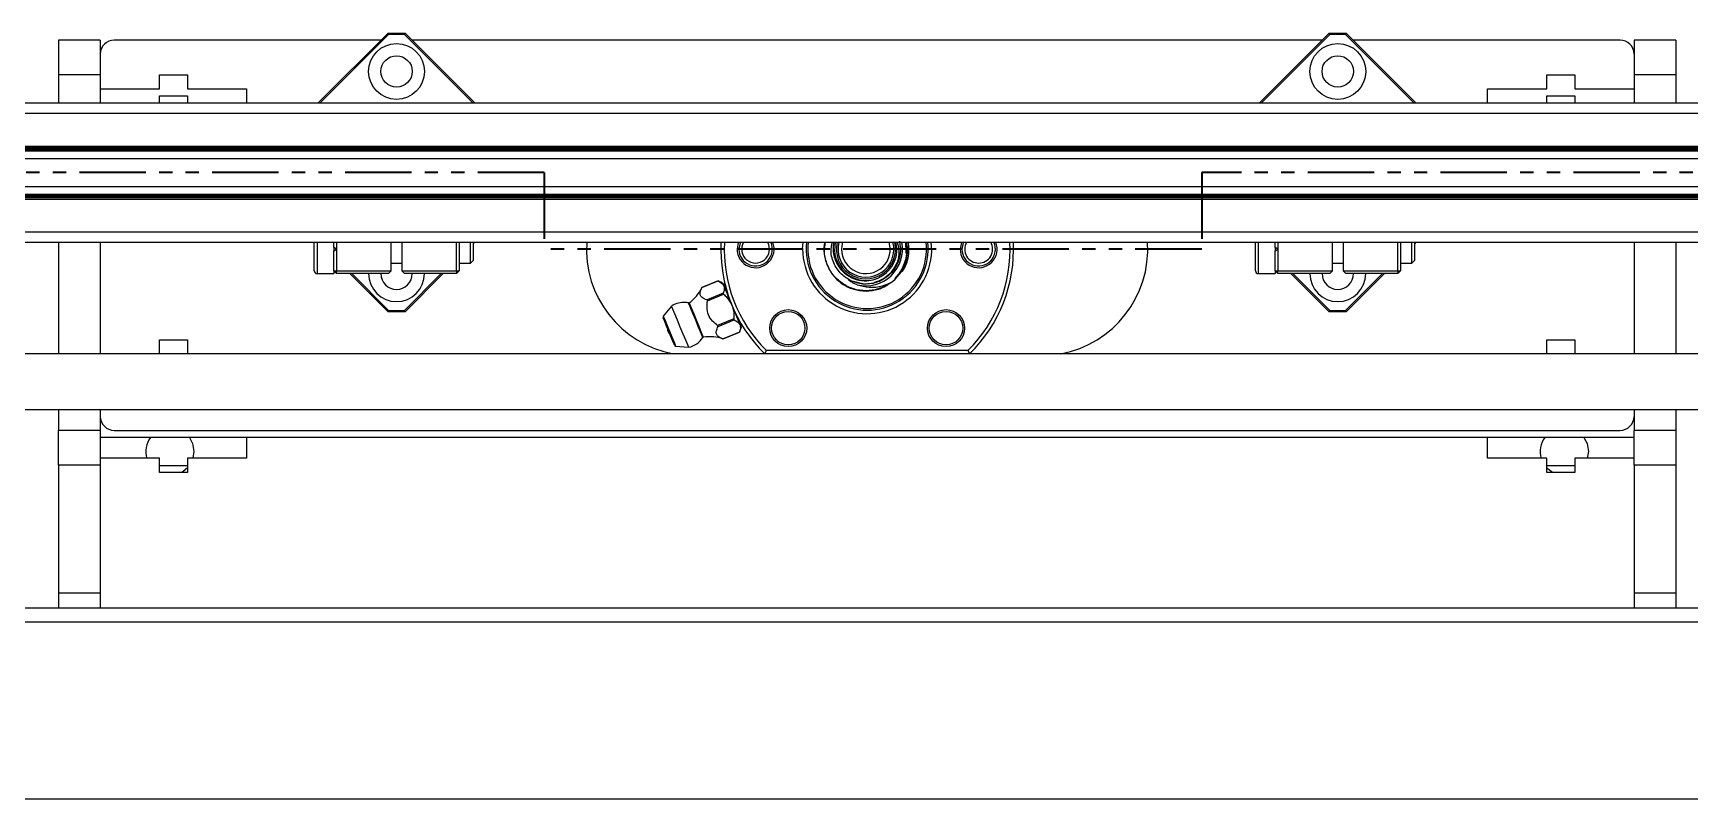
# Model space of a CAD drawing. Header units: millimetres. Extents: x -300 to 1184, y 5 to 1469.
# Drawn here: x 281.3 to 439.7, y 1016.7 to 1089.9 of the extents above; entities that cross this region are included whole.
import ezdxf

# ---------------------------------------------------------------- set-up
doc = ezdxf.new("R2010")
doc.units = ezdxf.units.MM
doc.linetypes.add('PHANTOM', pattern=[12.7, 6.35, -1.27, 1.27, -1.27, 1.27, -1.27])

msp = doc.modelspace()

# ---------------------------------------------------------------- linework, layer by layer
at = {"color": 7, "linetype": 'Continuous', "lineweight": 25}
for p, q in [((308.58, 1083.28), (315.25, 1089.94)), ((315.3, 1089.81), (315.25, 1089.94)), ((315.25, 1089.94), (316.87, 1089.94)), ((316.87, 1089.94), (316.81, 1089.81)), ((316.87, 1089.94), (323.53, 1083.28)), ((398.58, 1083.28), (405.25, 1089.94)), ((405.25, 1089.94), (406.87, 1089.94)), ((405.3, 1089.81), (405.25, 1089.94)), ((406.87, 1089.94), (406.81, 1089.81)), ((406.87, 1089.94), (413.53, 1083.28)), ((287.72, 1089.28), (283.72, 1089.28)), ((283.72, 1089.28), (283.72, 1085.94)), ((287.72, 1089.28), (287.72, 1085.94)), ((314.58, 1089.28), (289.06, 1089.28)), ((315.3, 1089.81), (308.77, 1083.28)), ((316.81, 1089.81), (315.3, 1089.81)), ((323.34, 1083.28), (316.81, 1089.81)), ((404.58, 1089.28), (317.53, 1089.28)), ((405.3, 1089.81), (398.77, 1083.28)), ((406.81, 1089.81), (405.3, 1089.81)), ((413.34, 1083.28), (406.81, 1089.81)), ((433.06, 1089.28), (407.53, 1089.28)), ((438.39, 1089.28), (434.39, 1089.28)), ((434.39, 1089.28), (434.39, 1085.94)), ((438.39, 1089.28), (438.39, 1085.94)), ((287.72, 1085.94), (283.72, 1085.94)), ((283.72, 1085.94), (283.72, 1083.28)), ((287.72, 1085.94), (287.72, 1083.28)), ((293.39, 1085.94), (296.06, 1085.94)), ((293.39, 1084.61), (293.39, 1085.94)), ((296.06, 1085.94), (296.06, 1084.61)), ((426.06, 1085.94), (428.72, 1085.94)), ((426.06, 1084.61), (426.06, 1085.94)), ((428.72, 1085.94), (428.72, 1084.61)), ((438.39, 1085.94), (434.39, 1085.94)), ((434.39, 1085.94), (434.39, 1083.28)), ((438.39, 1085.94), (438.39, 1083.28)), ((287.72, 1084.61), (293.39, 1084.61)), ((293.39, 1083.94), (296.06, 1083.94)), ((293.39, 1083.28), (293.39, 1083.94)), ((296.06, 1084.61), (301.72, 1084.61)), ((296.06, 1083.94), (296.06, 1083.28)), ((301.72, 1084.61), (301.72, 1083.28)), ((420.39, 1083.28), (420.39, 1084.61)), ((420.39, 1084.61), (426.06, 1084.61)), ((426.06, 1083.94), (428.72, 1083.94)), ((426.06, 1083.28), (426.06, 1083.94)), ((428.72, 1084.61), (434.39, 1084.61)), ((428.72, 1083.94), (428.72, 1083.28)), ((209.06, 1082.28), (513.06, 1082.28)), ((242.56, 1083.28), (479.55, 1083.28)), ((209.06, 1079.14), (513.06, 1079.14)), ((209.06, 1079.01), (513.06, 1079.01)), ((209.06, 1078.88), (513.06, 1078.88)), ((209.06, 1078.81), (513.06, 1078.81)), ((209.06, 1078.68), (513.06, 1078.68)), ((209.06, 1077.95), (513.06, 1077.95)), ((209.06, 1075.27), (513.06, 1075.27)), ((209.06, 1074.54), (513.06, 1074.54)), ((209.06, 1074.41), (513.06, 1074.41)), ((209.06, 1074.34), (513.06, 1074.34)), ((209.06, 1074.21), (513.06, 1074.21)), ((209.06, 1074.08), (513.06, 1074.08)), ((209.06, 1070.94), (513.06, 1070.94)), ((222.39, 1069.94), (499.72, 1069.94)), ((283.72, 1069.94), (283.72, 1059.28)), ((287.72, 1069.94), (287.72, 1059.28)), ((308.19, 1067.21), (308.19, 1069.94)), ((310.06, 1069.43), (310.06, 1069.94)), ((310.06, 1069.43), (310.06, 1069.12)), ((310.32, 1069.28), (310.06, 1069.43)), ((310.32, 1069.94), (310.32, 1069.28)), ((315.56, 1067.21), (315.56, 1069.94)), ((316.56, 1069.94), (316.56, 1067.21)), ((321.79, 1067.21), (321.79, 1069.94)), ((322.06, 1069.94), (322.06, 1067.21)), ((323.13, 1067.94), (323.13, 1069.94)), ((323.53, 1069.94), (323.39, 1069.8)), ((323.39, 1069.94), (323.39, 1068.2)), ((354.89, 1069.28), (354.93, 1069.94)), ((363.27, 1069.41), (363.17, 1069.94)), ((364.26, 1069.47), (364.17, 1070.05)), ((364.99, 1069.94), (365.01, 1069.86)), ((398.19, 1067.21), (398.19, 1069.94)), ((400.06, 1069.43), (400.06, 1069.94)), ((400.06, 1069.43), (400.06, 1069.12)), ((400.32, 1069.28), (400.06, 1069.43)), ((400.32, 1069.94), (400.32, 1069.28)), ((405.56, 1067.21), (405.56, 1069.94)), ((406.56, 1069.94), (406.56, 1067.21)), ((411.79, 1067.21), (411.79, 1069.94)), ((412.06, 1069.94), (412.06, 1067.21)), ((413.13, 1067.94), (413.13, 1069.94)), ((413.53, 1069.94), (413.39, 1069.8)), ((413.39, 1069.94), (413.39, 1068.2)), ((434.39, 1069.94), (434.39, 1059.28)), ((438.39, 1069.94), (438.39, 1059.28)), ((310.06, 1069.12), (310.32, 1069.28)), ((310.06, 1067.21), (310.06, 1069.12)), ((310.32, 1069.28), (310.32, 1067.21)), ((315.56, 1067.94), (316.56, 1067.94)), ((322.06, 1067.94), (323.13, 1067.94)), ((323.13, 1067.94), (323.39, 1068.2)), ((400.06, 1069.12), (400.32, 1069.28)), ((400.06, 1067.21), (400.06, 1069.12)), ((400.32, 1069.28), (400.32, 1067.21)), ((405.56, 1067.94), (406.56, 1067.94)), ((412.06, 1067.94), (413.13, 1067.94)), ((413.13, 1067.94), (413.39, 1068.2)), ((308.46, 1066.94), (310.06, 1066.94)), ((310.06, 1067.21), (310.06, 1066.94)), ((310.06, 1067.21), (310.32, 1067.21)), ((310.06, 1067.21), (310.32, 1066.94)), ((310.32, 1067.21), (315.56, 1067.21)), ((310.32, 1066.94), (310.32, 1067.21)), ((315.29, 1066.94), (310.32, 1066.94)), ((315.25, 1063.28), (311.58, 1066.94)), ((311.77, 1066.94), (315.3, 1063.41)), ((315.29, 1066.94), (315.56, 1067.21)), ((316.56, 1067.21), (321.79, 1067.21)), ((316.56, 1067.21), (316.82, 1066.94)), ((316.81, 1063.41), (320.34, 1066.94)), ((321.79, 1066.94), (316.82, 1066.94)), ((320.53, 1066.94), (316.87, 1063.28)), ((321.79, 1067.21), (321.79, 1066.94)), ((321.79, 1067.21), (322.06, 1067.21)), ((321.79, 1066.94), (322.06, 1067.21)), ((346.8, 1066.25), (345.26, 1065.61)), ((345.26, 1065.61), (346.8, 1066.25)), ((347.23, 1066.07), (346.8, 1066.25)), ((360.62, 1065.96), (359.73, 1066.19)), ((360.62, 1065.96), (359.74, 1066.19)), ((363.4, 1067.04), (362.74, 1066.54)), ((398.46, 1066.94), (400.06, 1066.94)), ((400.06, 1067.21), (400.06, 1066.94)), ((400.06, 1067.21), (400.32, 1067.21)), ((400.06, 1067.21), (400.32, 1066.94)), ((400.32, 1067.21), (405.56, 1067.21)), ((400.32, 1066.94), (400.32, 1067.21)), ((405.29, 1066.94), (400.32, 1066.94)), ((405.25, 1063.28), (401.58, 1066.94)), ((401.77, 1066.94), (405.3, 1063.41)), ((405.29, 1066.94), (405.56, 1067.21)), ((406.56, 1067.21), (411.79, 1067.21)), ((406.56, 1067.21), (406.82, 1066.94)), ((406.81, 1063.41), (410.34, 1066.94)), ((411.79, 1066.94), (406.82, 1066.94)), ((410.53, 1066.94), (406.87, 1063.28)), ((411.79, 1067.21), (412.06, 1067.21)), ((411.79, 1066.94), (412.06, 1067.21)), ((411.79, 1067.21), (411.79, 1066.94)), ((345.25, 1065.6), (345.25, 1065.6)), ((347.29, 1065.07), (345.75, 1064.43)), ((345.79, 1064.34), (347.33, 1064.98)), ((347.29, 1065.07), (347.33, 1064.98)), ((347.46, 1065.95), (347.36, 1065.92)), ((360.62, 1065.96), (360.91, 1065.98)), ((361.13, 1065.95), (360.62, 1065.96)), ((361.13, 1065.95), (360.62, 1065.96)), ((361.13, 1065.95), (360.62, 1065.96)), ((315.3, 1063.41), (315.25, 1063.28)), ((316.87, 1063.28), (315.25, 1063.28)), ((315.3, 1063.41), (316.81, 1063.41)), ((316.87, 1063.28), (316.81, 1063.41)), ((342.35, 1063.83), (341.56, 1062.87)), ((405.3, 1063.41), (405.25, 1063.28)), ((406.87, 1063.28), (405.25, 1063.28)), ((405.3, 1063.41), (406.81, 1063.41)), ((406.87, 1063.28), (406.81, 1063.41)), ((348.31, 1062.61), (346.76, 1061.97)), ((346.8, 1061.88), (346.76, 1061.97)), ((346.8, 1061.88), (348.35, 1062.52)), ((348.84, 1061.34), (349.02, 1061.76)), ((349, 1061.96), (349.09, 1062.01)), ((293.39, 1060.61), (296.06, 1060.61)), ((293.39, 1059.28), (293.39, 1060.61)), ((296.06, 1060.61), (296.06, 1059.28)), ((342.74, 1060.02), (343.98, 1059.9)), ((347.29, 1060.7), (348.84, 1061.34)), ((348.84, 1061.34), (347.29, 1060.7)), ((426.06, 1060.61), (428.72, 1060.61)), ((426.06, 1059.28), (426.06, 1060.61)), ((428.72, 1060.61), (428.72, 1059.28)), ((481.06, 1059.28), (224.06, 1059.28)), ((351.4, 1059.61), (351.26, 1059.28)), ((351.4, 1059.61), (370.72, 1059.61)), ((370.86, 1059.28), (370.72, 1059.61)), ((224.06, 1053.94), (481.06, 1053.94)), ((283.72, 1053.94), (283.72, 1051.94)), ((287.72, 1053.94), (287.72, 1051.94)), ((434.39, 1053.94), (434.39, 1051.94)), ((438.39, 1053.94), (438.39, 1051.94)), ((287.72, 1051.94), (283.72, 1051.94)), ((283.72, 1048.61), (283.72, 1051.94)), ((287.72, 1051.94), (287.72, 1048.61)), ((289.06, 1051.94), (433.06, 1051.94)), ((438.39, 1051.94), (434.39, 1051.94)), ((434.39, 1048.61), (434.39, 1051.94)), ((438.39, 1051.94), (438.39, 1048.61)), ((434.39, 1051.28), (287.72, 1051.28)), ((301.72, 1051.28), (301.72, 1049.28)), ((420.39, 1049.28), (420.39, 1051.28)), ((293.39, 1049.28), (287.72, 1049.28)), ((293.39, 1047.94), (293.39, 1049.28)), ((296.06, 1049.28), (296.06, 1047.94)), ((301.72, 1049.28), (296.06, 1049.28)), ((296.69, 1049.94), (296.59, 1049.28)), ((426.06, 1049.28), (420.39, 1049.28)), ((426.06, 1047.94), (426.06, 1049.28)), ((428.72, 1049.28), (428.72, 1047.94)), ((434.39, 1049.28), (428.72, 1049.28)), ((430.02, 1049.94), (429.92, 1049.28)), ((287.72, 1048.61), (283.72, 1048.61)), ((283.72, 1048.61), (283.72, 1036.37)), ((287.72, 1048.61), (287.72, 1036.37)), ((296.06, 1047.94), (293.39, 1047.94)), ((428.72, 1047.94), (426.06, 1047.94)), ((438.39, 1048.61), (434.39, 1048.61)), ((434.39, 1048.61), (434.39, 1036.37)), ((438.39, 1048.61), (438.39, 1036.37)), ((287.72, 1036.37), (283.72, 1036.37)), ((283.72, 1036.37), (283.72, 1034.98)), ((287.72, 1036.37), (287.72, 1034.98)), ((438.39, 1036.37), (434.39, 1036.37)), ((434.39, 1036.37), (434.39, 1034.98)), ((438.39, 1036.37), (438.39, 1034.98)), ((228.12, 1034.98), (494.06, 1034.98)), ((227.72, 1016.71), (494.39, 1016.71))]:
    msp.add_line(p, q, dxfattribs=at)
at = {"color": 7, "linetype": 'PHANTOM', "lineweight": 35}
for p, q in [((330.18, 1076.61), (160.18, 1076.61)), ((330.18, 1076.61), (330.18, 1069.28)), ((561.94, 1076.61), (393.05, 1076.61)), ((393.05, 1076.61), (393.05, 1069.28)), ((393.05, 1069.28), (330.18, 1069.28))]:
    msp.add_line(p, q, dxfattribs=at)
at = {"color": 8, "linetype": 'Continuous', "lineweight": 25}
for p, q in [((308.46, 1069.94), (308.46, 1066.94)), ((398.46, 1069.94), (398.46, 1066.94)), ((293.39, 1048.6), (296.06, 1048.6)), ((426.06, 1048.6), (428.72, 1048.6)), ((228.12, 1033.64), (494.06, 1033.64))]:
    msp.add_line(p, q, dxfattribs=at)
at = {"color": 7, "linetype": 'Continuous', "lineweight": 25, "flags": 128}
for points in [[(348.75, 1069.94), (348.74, 1069.91), (348.62, 1069.28)], [(348.94, 1069.94), (348.91, 1069.89), (348.79, 1069.28)], [(370.09, 1069.94), (370.08, 1069.91), (369.96, 1069.28)], [(370.27, 1069.94), (370.25, 1069.89), (370.12, 1069.28)], [(347.23, 1066.07), (347.24, 1066.06), (347.26, 1066), (347.3, 1065.91), (347.35, 1065.79)], [(347.35, 1065.79), (347.41, 1065.63), (347.49, 1065.44), (347.58, 1065.23), (347.68, 1065), (347.78, 1064.74), (347.89, 1064.48), (348.01, 1064.2), (348.12, 1063.92)], [(342.35, 1063.83), (342.36, 1063.8), (342.46, 1063.57), (342.64, 1063.13), (342.88, 1062.54), (343.16, 1061.86), (343.44, 1061.19), (343.69, 1060.6), (343.87, 1060.16), (343.96, 1059.93), (343.98, 1059.9)], [(345.75, 1064.43), (345.75, 1064.42), (345.76, 1064.41), (345.76, 1064.39), (345.77, 1064.38), (345.77, 1064.37), (345.78, 1064.36), (345.78, 1064.35), (345.79, 1064.34)], [(348.12, 1063.92), (348.24, 1063.64), (348.35, 1063.36), (348.46, 1063.09), (348.57, 1062.84), (348.67, 1062.61), (348.75, 1062.39), (348.83, 1062.21), (348.9, 1062.05)], [(342.09, 1061.42), (341.88, 1061.92), (341.7, 1062.35), (341.58, 1062.63), (341.54, 1062.73)], [(342.63, 1060.11), (342.59, 1060.21), (342.47, 1060.49), (342.29, 1060.92), (342.09, 1061.42)], [(348.35, 1062.52), (348.34, 1062.53), (348.34, 1062.54), (348.33, 1062.55), (348.33, 1062.56), (348.32, 1062.58), (348.32, 1062.59), (348.31, 1062.6), (348.31, 1062.61)], [(348.9, 1062.05), (348.95, 1061.93), (348.99, 1061.84), (349.01, 1061.78), (349.02, 1061.76)], [(296.26, 1051.28), (296.56, 1050.69), (296.69, 1049.94)], [(429.59, 1051.28), (429.9, 1050.69), (430.02, 1049.94)], [(296.06, 1048.36), (295.65, 1048.02), (295.52, 1047.94)], [(426.59, 1047.94), (426.17, 1048.25), (426.06, 1048.36)]]:
    msp.add_lwpolyline(points, dxfattribs=at)
at = {"color": 8, "linetype": 'Continuous', "lineweight": 25, "flags": 128}
for points in [[(347.36, 1065.92), (347.37, 1065.89), (347.47, 1065.66), (347.65, 1065.22), (347.67, 1065.16)], [(344.67, 1062.49), (344.42, 1063.08), (344.21, 1063.6), (344.06, 1063.96), (343.99, 1064.13), (343.98, 1064.14)], [(344.04, 1064.15), (344.04, 1064.14), (344.11, 1063.98), (344.26, 1063.61), (344.47, 1063.1), (344.72, 1062.51)], [(341.56, 1062.87), (341.61, 1062.76), (341.74, 1062.45), (341.93, 1061.99), (342.15, 1061.45)], [(342.15, 1061.45), (342.38, 1060.9), (342.57, 1060.44), (342.7, 1060.13), (342.74, 1060.02)], [(345.35, 1060.84), (345.35, 1060.85), (345.28, 1061.01), (345.13, 1061.38), (344.91, 1061.89), (344.67, 1062.49)], [(344.72, 1062.51), (344.96, 1061.92), (345.17, 1061.4), (345.33, 1061.04), (345.39, 1060.88), (345.4, 1060.87)], [(348.69, 1062.72), (348.71, 1062.67), (348.89, 1062.23), (348.99, 1061.99), (349, 1061.96)]]:
    msp.add_lwpolyline(points, dxfattribs=at)
at = {"color": 7, "linetype": 'Continuous', "lineweight": 25}
for centre, radius in [((316.06, 1086.28), 2.67), ((406.06, 1086.28), 2.67), ((316.06, 1086.28), 1.5), ((406.06, 1086.28), 1.5), ((353.51, 1061.73), 1.77), ((353.51, 1061.73), 1.6), ((368.6, 1061.73), 1.77), ((368.6, 1061.73), 1.6)]:
    msp.add_circle(centre, radius, dxfattribs=at)
for centre, radius, start, end in [((289.06, 1087.94), 1.33, 90, 180), ((433.06, 1087.94), 1.33, 0, 90), ((344.39, 1069.28), 10.17, 176.2402, 259.6111), ((361.06, 1069.28), 14, 177.2706, 225.5847), ((361.06, 1069.28), 13.67, 177.204, 225.017), ((350.39, 1069.28), 1.77, 180, 22.1702), ((350.39, 1069.28), 1.6, 180, 24.6243), ((350.39, 1069.28), 1.33, 150, 30), ((361.06, 1069.28), 6.17, 180, 6.2063), ((361.06, 1069.28), 5.83, 173.4376, 6.5624), ((361.06, 1069.28), 5.67, 173.2437, 6.7563), ((360.94, 1069.28), 3, 167.1604, 287.3628), ((360.94, 1069.28), 2.67, 165.5225, 14.4775), ((360.94, 1069.28), 2.33, 163.3985, 3.2509), ((360.94, 1069.28), 3.33, 318.2509, 3.2509), ((361.06, 1069.28), 4, 332.1005, 8.3739), ((371.72, 1069.28), 1.77, 180, 22.1702), ((371.72, 1069.28), 1.6, 180, 24.6243), ((371.72, 1069.28), 1.33, 150, 270), ((361.06, 1069.28), 13.67, 314.983, 2.796), ((361.06, 1069.28), 14, 314.4153, 2.7294), ((371.72, 1069.28), 1.33, 270, 30), ((377.72, 1069.28), 10.17, 280.3889, 3.7598), ((360.94, 1069.28), 4, 309.7042, 347.8301), ((308.46, 1067.21), 0.267, 180, 270), ((316.06, 1066.94), 2.67, 180, 360), ((316.06, 1066.94), 1.5, 180, 0), ((346.8, 1066.25), 0.00552, 19.2698, 25.9699), ((398.46, 1067.21), 0.267, 180, 270), ((406.06, 1066.94), 2.67, 180, 360), ((406.06, 1066.94), 1.5, 180, 0), ((341.66, 1067.36), 4, 306.4744, 333.8958), ((345.29, 1065.63), 0.0402, 200.8499, 201.8238), ((347.34, 1065.99), 0.0667, 202.5, 288.9237), ((343.53, 1062.02), 2.17, 112.5, 123.1387), ((343.53, 1062.02), 2.17, 77.9119, 112.5), ((344, 1064.2), 0.0667, 257.9119, 306.4744), ((341.67, 1062.78), 0.133, 140.9128, 202.5), ((342.8, 1061.71), 0.833, 179.4261, 225.5739), ((349.03, 1061.9), 0.0667, 116.0763, 202.5), ((342.75, 1060.16), 0.133, 202.5, 264.0872), ((343.53, 1062.02), 2.17, 281.8613, 327.0881), ((345.41, 1060.8), 0.0667, 98.5256, 147.0881), ((345.99, 1056.91), 4, 70.9726, 98.5256), ((347.3, 1060.7), 0.00412, 198.1236, 207.1162), ((348.84, 1061.34), 0.00411, 198.1098, 207.1299), ((289.06, 1053.28), 1.33, 180, 270), ((433.06, 1053.28), 1.33, 270, 0), ((294.39, 1049.94), 2.3, 144.297, 196.8704), ((427.72, 1049.94), 2.3, 144.297, 196.8704)]:
    msp.add_arc(centre, radius, start, end, dxfattribs=at)
at = {"color": 8, "linetype": 'Continuous', "lineweight": 25}
for radius, start, end in [(2.83, 166.391, 13.609), (3.5, 256.2656, 10.9806)]:
    msp.add_arc((360.94, 1069.28), radius, start, end, dxfattribs=at)
at = {"color": 7, "linetype": 'Continuous', "lineweight": 25}
for points, knots in [([(363.24, 1066.04), (363.06, 1065.93), (362.54, 1065.6), (361.55, 1065.29), (360.32, 1065.29), (359.15, 1065.66), (358.15, 1066.37), (357.39, 1067.34), (357, 1068.49), (356.9, 1069.41), (357.03, 1069.87), (357.05, 1069.94)], [0, 0, 0, 0, 0.067782, 0.197935, 0.326228, 0.457313, 0.585726, 0.715725, 0.846277, 0.974316, 1, 1, 1, 1]), ([(357.03, 1069.94), (356.99, 1069.66), (356.87, 1068.98), (357.13, 1067.88), (357.71, 1066.8), (358.61, 1065.95), (359.72, 1065.4), (360.94, 1065.22), (362.29, 1065.41), (363.06, 1065.91), (363.49, 1066.2)], [0, 0, 0, 0, 0.087425, 0.212314, 0.339552, 0.463953, 0.590522, 0.716941, 0.841444, 1, 1, 1, 1]), ([(363.42, 1067.06), (363.1, 1066.77), (362.44, 1066.18), (361.13, 1065.87), (359.81, 1066.05), (358.66, 1066.73), (357.87, 1067.79), (357.52, 1068.95), (357.67, 1069.66), (357.73, 1069.94)], [0, 0, 0, 0, 0.150051, 0.300103, 0.450155, 0.600207, 0.750257, 0.900309, 1, 1, 1, 1]), ([(357.91, 1069.94), (357.87, 1069.83), (357.74, 1069.37), (357.87, 1068.52), (358.3, 1067.55), (359.05, 1066.79), (359.99, 1066.33), (360.96, 1066.2), (361.56, 1066.35), (361.83, 1066.41)], [0, 0, 0, 0, 0.057486, 0.222927, 0.386891, 0.549534, 0.711613, 0.871477, 1, 1, 1, 1]), ([(362.23, 1066.6), (362.33, 1066.65), (362.72, 1066.86), (363.31, 1067.39), (363.79, 1068.28), (363.97, 1069.18), (363.85, 1069.73), (363.79, 1069.94)], [0, 0, 0, 0, 0.083561, 0.33338, 0.583192, 0.833007, 1, 1, 1, 1]), ([(363.93, 1069.94), (363.99, 1069.74), (364.15, 1069.2), (364.07, 1068.41), (363.82, 1067.64), (363.56, 1067.26), (363.42, 1067.06)], [0, 0, 0, 0, 0.208865, 0.546246, 0.762091, 1, 1, 1, 1]), ([(364.83, 1068.82), (364.83, 1068.82), (364.83, 1068.82), (364.82, 1068.82), (364.82, 1068.84), (364.8, 1068.9), (364.79, 1069.14), (364.78, 1069.49), (364.75, 1069.8), (364.73, 1069.94), (364.73, 1069.94)], [0, 0, 0, 0, 0.003102, 0.007181, 0.015106, 0.0455, 0.165836, 0.644992, 0.985223, 1, 1, 1, 1]), ([(364.79, 1069.94), (364.81, 1069.89), (364.9, 1069.44), (364.85, 1068.98), (364.8, 1068.58)], [0, 0, 0, 0, 0.129103, 1, 1, 1, 1]), ([(364.82, 1068.57), (364.88, 1068.77), (365, 1069.23), (364.87, 1069.69), (364.81, 1069.94)], [0, 0, 0, 0, 0.4503391, 1, 1, 1, 1]), ([(361.74, 1066.11), (362.02, 1066.2), (362.67, 1066.41), (363.46, 1067.09), (363.78, 1067.73), (363.93, 1068.02)], [0, 0, 0, 0, 0.298317, 0.677163, 1, 1, 1, 1]), ([(364.83, 1068.82), (364.73, 1068.33), (364.54, 1067.46), (363.95, 1066.78), (363.69, 1066.48)], [0, 0, 0, 0, 0.55281, 1, 1, 1, 1]), ([(364.84, 1068.82), (364.84, 1068.82), (364.84, 1068.82), (364.84, 1068.82), (364.83, 1068.82), (364.83, 1068.82)], [0, 0, 0, 0, 0.270024, 0.541277, 1, 1, 1, 1]), ([(364.85, 1068.43), (364.85, 1068.49), (364.87, 1068.58), (364.87, 1068.68), (364.87, 1068.74), (364.86, 1068.77), (364.86, 1068.78), (364.86, 1068.8), (364.85, 1068.81), (364.85, 1068.81), (364.84, 1068.82), (364.84, 1068.82), (364.84, 1068.82)], [0, 0, 0, 0, 0.403877, 0.690522, 0.789252, 0.85664, 0.902746, 0.934664, 0.966274, 0.979618, 0.993069, 1, 1, 1, 1]), ([(346.8, 1066.25), (347.01, 1066.14), (347.25, 1066.01), (347.34, 1065.81), (347.35, 1065.79)], [0, 0, 0, 0, 0.883298, 1, 1, 1, 1]), ([(360.11, 1065.88), (360, 1065.92), (359.8, 1066), (359.55, 1066.14), (359.4, 1066.25), (359.33, 1066.31), (359.3, 1066.34), (359.3, 1066.34), (359.3, 1066.35), (359.3, 1066.35), (359.3, 1066.35), (359.3, 1066.35), (359.31, 1066.35), (359.36, 1066.34), (359.45, 1066.29), (359.53, 1066.25), (359.58, 1066.23)], [0, 0, 0, 0, 0.260187, 0.520483, 0.65053, 0.715682, 0.731969, 0.73764, 0.743356, 0.746886, 0.750428, 0.754482, 0.761139, 0.781263, 0.872625, 1, 1, 1, 1]), ([(361.83, 1066.41), (361.91, 1066.45), (362.05, 1066.5), (362.18, 1066.57), (362.23, 1066.6)], [0, 0, 0, 0, 0.609041, 1, 1, 1, 1]), ([(363.24, 1066.04), (363.29, 1066.07), (363.37, 1066.11), (363.45, 1066.17), (363.49, 1066.2)], [0, 0, 0, 0, 0.536059, 1, 1, 1, 1]), ([(364.59, 1067.41), (364.56, 1067.36), (364.52, 1067.3), (364.47, 1067.22), (364.43, 1067.18), (364.41, 1067.16), (364.39, 1067.14), (364.38, 1067.13), (364.37, 1067.13), (364.36, 1067.12), (364.35, 1067.12), (364.35, 1067.12), (364.35, 1067.12), (364.35, 1067.12)], [0, 0, 0, 0, 0.412722, 0.599013, 0.725478, 0.811607, 0.870585, 0.911161, 0.939395, 0.968854, 0.980884, 0.993018, 1, 1, 1, 1]), ([(345.75, 1064.43), (345.57, 1064.5), (345.28, 1064.61), (345.06, 1064.89), (345.09, 1065.23), (345.2, 1065.48), (345.26, 1065.61)], [0, 0, 0, 0, 0.321752, 0.534476, 0.747223, 1, 1, 1, 1]), ([(347.35, 1065.79), (347.38, 1065.67), (347.42, 1065.45), (347.33, 1065.19), (347.29, 1065.07)], [0, 0, 0, 0, 0.542211, 1, 1, 1, 1]), ([(347.33, 1064.98), (347.44, 1064.88), (347.76, 1064.57), (347.98, 1064.18), (348.12, 1063.92)], [0, 0, 0, 0, 0.331537, 1, 1, 1, 1]), ([(360.11, 1065.88), (360.48, 1065.78), (361.27, 1065.57), (362.37, 1065.7), (363, 1065.95), (363.24, 1066.04)], [0, 0, 0, 0, 0.362463, 0.760068, 1, 1, 1, 1]), ([(346.76, 1061.97), (346.6, 1062.11), (346.25, 1062.4), (345.82, 1062.98), (345.72, 1063.69), (345.77, 1064.14), (345.79, 1064.34)], [0, 0, 0, 0, 0.236857, 0.500114, 0.782843, 1, 1, 1, 1]), ([(348.12, 1063.92), (348.13, 1063.91), (348.26, 1063.59), (348.33, 1063.14), (348.31, 1062.72), (348.31, 1062.61)], [0, 0, 0, 0, 0.032842, 0.765958, 1, 1, 1, 1]), ([(347.29, 1060.7), (347.12, 1060.76), (346.82, 1060.88), (346.61, 1061.16), (346.63, 1061.5), (346.74, 1061.74), (346.8, 1061.88)], [0, 0, 0, 0, 0.321746, 0.534469, 0.747223, 1, 1, 1, 1]), ([(348.35, 1062.52), (348.56, 1062.4), (348.79, 1062.28), (348.89, 1062.08), (348.9, 1062.05)], [0, 0, 0, 0, 0.883276, 1, 1, 1, 1]), ([(348.9, 1062.05), (348.92, 1061.93), (348.97, 1061.71), (348.88, 1061.45), (348.84, 1061.34)], [0, 0, 0, 0, 0.5422, 1, 1, 1, 1])]:
    msp.add_open_spline(points, degree=3, knots=knots, dxfattribs=at)
at = {"color": 8, "linetype": 'Continuous', "lineweight": 25}
msp.add_open_spline([(364.8, 1069.94), (364.81, 1069.89), (364.91, 1069.44), (364.93, 1068.93), (364.79, 1068.54), (364.78, 1068.52)], degree=3, knots=[0, 0, 0, 0, 0.122326, 0.952424, 1, 1, 1, 1], dxfattribs=at)

doc.saveas('drawing.dxf')
